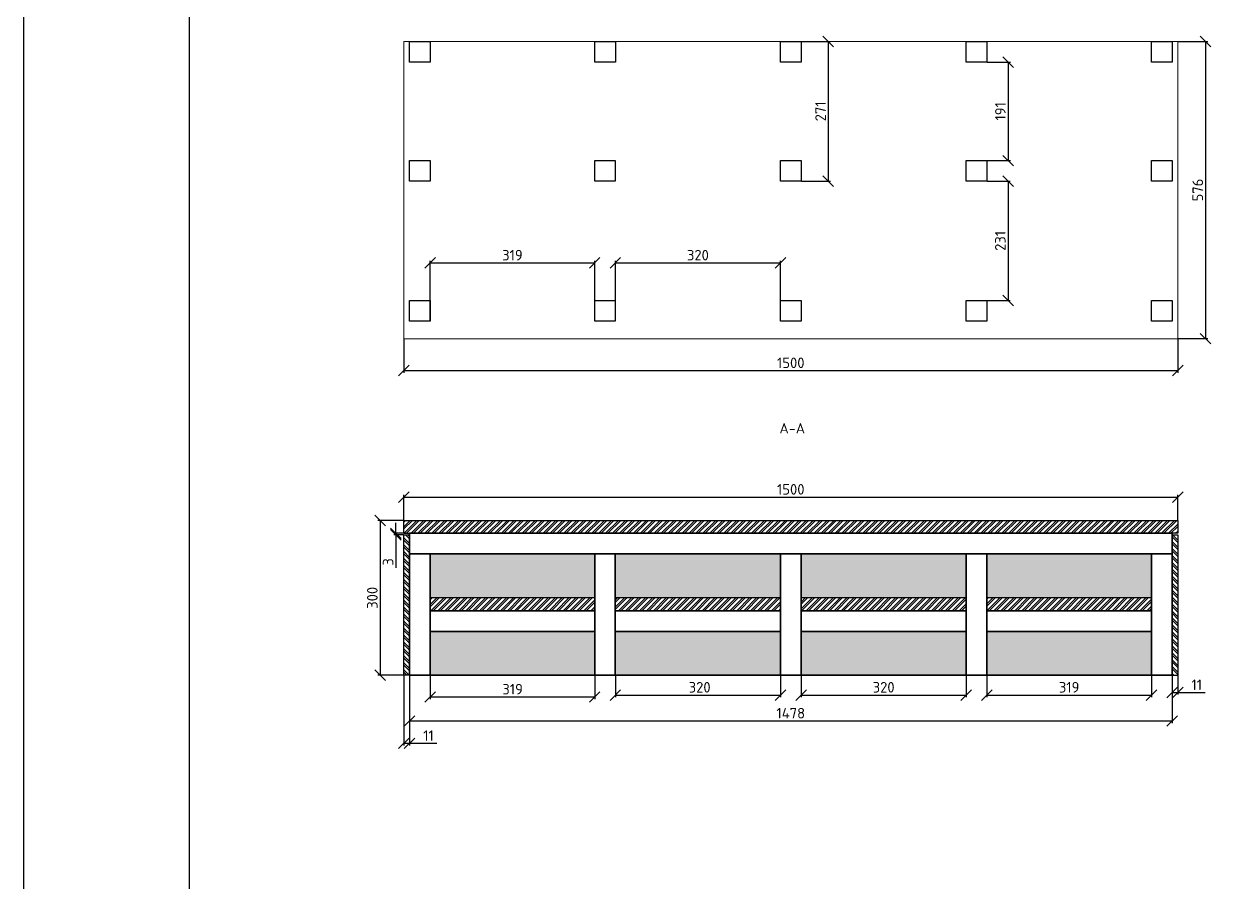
# Model space of a CAD drawing. Header units: millimetres. Extents: x 63961 to 279437, y 165795 to 374915.
# Drawn here: x 104018 to 106337, y 172571 to 174234 of the extents above; entities that cross this region are included whole.
import ezdxf

# ---------------------------------------------------------------- set-up
doc = ezdxf.new("R2010")
doc.units = ezdxf.units.MM
for name, color, linetype in [('Доска МПК 11х145х3000', 32, 'Continuous'), ('Заливка доски', 32, 'Continuous'), ('Рамка', 7, 'Continuous')]:
    doc.layers.add(name, color=color, linetype=linetype)
for name, color, linetype, lineweight in [('Профиль 40x40', 220, 'Continuous', 35), ('Размеры', 150, 'Continuous', 0), ('Ступень СМ305', 52, 'Continuous', 30)]:
    doc.layers.add(name, color=color, linetype=linetype, lineweight=lineweight)
doc.styles.get("Standard").update_dxf_attribs({"font": 'isocpeur.ttf'})
doc.dimstyles.new('Копия Аннотативный', dxfattribs={"dimscale": 0, "dimtxt": 20.5, "dimasz": 20.5, "dimexe": 4.25, "dimexo": 0.625, "dimgap": 4.625, "dimtad": 1, "dimtxsty": 'Standard', "dimblk": 'OBLIQUE', "dimcen": 20.5, "dimclrd": 256, "dimclrt": 256, "dimadec": 0, "dimazin": 0, "dimtfac": 1, "dimtmove": 0, "dimatfit": 3, "dimfxl": 1, "dimtfillclr": 4, "dimarcsym": 0})

# ---------------------------------------------------------------- blocks, each defined once
blk = doc.blocks.new('_Oblique')
at = {"color": 0, "linetype": 'ByBlock', "lineweight": -2}
blk.add_line((-0.5, -0.5), (0.5, 0.5), dxfattribs=at)
blk = doc.blocks.new('*D43')
at = {"layer": 'Defpoints', "color": 0, "transparency": 16777216}
for p in [(106254.5, 173317.1), (104754.5, 173272), (106254.5, 173272)]:
    blk.add_point(p, dxfattribs=at)
at = {"layer": 'Размеры', "color": 0, "lineweight": -2, "transparency": 16777216}
for p, q in [((104754.5, 173272.6), (104754.5, 173321.4)), ((106254.5, 173272.6), (106254.5, 173321.4))]:
    blk.add_line(p, q, dxfattribs=at)
at = {"layer": 'Размеры', "lineweight": -2, "transparency": 16777216}
blk.add_line((104754.5, 173317.1), (106254.5, 173317.1), dxfattribs=at)
at = {"layer": 'Размеры', "lineweight": -2, "transparency": 16777216, "xscale": 20.5, "yscale": 20.5, "zscale": 20.5, "rotation": 180}
blk.add_blockref('_Oblique', (104754.5, 173317.1), dxfattribs=at)
at = {"layer": 'Размеры', "lineweight": -2, "transparency": 16777216, "xscale": 20.5, "yscale": 20.5, "zscale": 20.5}
blk.add_blockref('_Oblique', (106254.5, 173317.1), dxfattribs=at)
at = {"layer": 'Размеры', "transparency": 16777216, "insert": (105504.5, 173332.2), "char_height": 20.5, "attachment_point": 5}
blk.add_mtext('1500', dxfattribs=at)
blk = doc.blocks.new('*D44')
at = {"layer": 'Defpoints', "color": 0, "transparency": 16777216}
for p in [(104754.5, 173272), (104708.6, 172972), (104754.5, 172972)]:
    blk.add_point(p, dxfattribs=at)
at = {"layer": 'Размеры', "color": 0, "lineweight": -2, "transparency": 16777216}
for p, q in [((104753.8, 173272), (104704.3, 173272)), ((104753.8, 172972), (104704.3, 172972))]:
    blk.add_line(p, q, dxfattribs=at)
at = {"layer": 'Размеры', "lineweight": -2, "transparency": 16777216}
blk.add_line((104708.6, 173272), (104708.6, 172972), dxfattribs=at)
at = {"layer": 'Размеры', "lineweight": -2, "transparency": 16777216, "xscale": 20.5, "yscale": 20.5, "zscale": 20.5}
for p, rotation in [((104708.6, 173272), 90), ((104708.6, 172972), 270)]:
    blk.add_blockref('_Oblique', p, dxfattribs=dict(at, rotation=rotation))
at = {"layer": 'Размеры', "transparency": 16777216, "insert": (104693.5, 173122), "char_height": 20.5, "attachment_point": 5, "rotation": 90}
blk.add_mtext('300', dxfattribs=at)
blk = doc.blocks.new('*D45')
at = {"layer": 'Defpoints', "color": 0, "transparency": 16777216}
for p in [(104754.5, 172972), (104765.5, 172972), (104765.5, 172840)]:
    blk.add_point(p, dxfattribs=at)
at = {"layer": 'Размеры', "color": 0, "lineweight": -2, "transparency": 16777216}
for p, q in [((104754.5, 172971.3), (104754.5, 172835.7)), ((104765.5, 172971.3), (104765.5, 172835.7))]:
    blk.add_line(p, q, dxfattribs=at)
at = {"layer": 'Размеры', "lineweight": -2, "transparency": 16777216}
for p, q in [((104754.5, 172840), (104765.5, 172840)), ((104765.5, 172840), (104818.7, 172840))]:
    blk.add_line(p, q, dxfattribs=at)
at = {"layer": 'Размеры', "lineweight": -2, "transparency": 16777216, "xscale": 20.5, "yscale": 20.5, "zscale": 20.5, "rotation": 180}
blk.add_blockref('_Oblique', (104754.5, 172840), dxfattribs=at)
at = {"layer": 'Размеры', "lineweight": -2, "transparency": 16777216, "xscale": 20.5, "yscale": 20.5, "zscale": 20.5}
blk.add_blockref('_Oblique', (104765.5, 172840), dxfattribs=at)
at = {"layer": 'Размеры', "transparency": 16777216, "insert": (104802.3, 172854.9), "char_height": 20.5, "attachment_point": 5}
blk.add_mtext('11', dxfattribs=at)
blk = doc.blocks.new('*D46')
at = {"layer": 'Defpoints', "color": 0, "transparency": 16777216}
for p in [(104754.5, 173247), (104739.2, 173244), (104754.5, 173244)]:
    blk.add_point(p, dxfattribs=at)
at = {"layer": 'Размеры', "color": 0, "lineweight": -2, "transparency": 16777216}
for p, q in [((104753.8, 173247), (104734.9, 173247)), ((104753.8, 173244), (104734.9, 173244))]:
    blk.add_line(p, q, dxfattribs=at)
at = {"layer": 'Размеры', "lineweight": -2, "transparency": 16777216}
for p, q in [((104739.2, 173247), (104739.2, 173267.5)), ((104739.2, 173247), (104739.2, 173244)), ((104739.2, 173244), (104739.2, 173180.3))]:
    blk.add_line(p, q, dxfattribs=at)
at = {"layer": 'Размеры', "lineweight": -2, "transparency": 16777216, "xscale": 20.5, "yscale": 20.5, "zscale": 20.5}
for p, rotation in [((104739.2, 173247), 270), ((104739.2, 173244), 90)]:
    blk.add_blockref('_Oblique', p, dxfattribs=dict(at, rotation=rotation))
at = {"layer": 'Размеры', "transparency": 16777216, "insert": (104724.1, 173191.6), "char_height": 20.5, "attachment_point": 5, "rotation": 90}
blk.add_mtext('3', dxfattribs=at)
blk = doc.blocks.new('*D47')
at = {"layer": 'Defpoints', "color": 0, "transparency": 16777216}
for p in [(106243.5, 172972), (106254.5, 172972), (106254.5, 172938.6)]:
    blk.add_point(p, dxfattribs=at)
at = {"layer": 'Размеры', "color": 0, "lineweight": -2, "transparency": 16777216}
for p, q in [((106243.5, 172971.3), (106243.5, 172934.3)), ((106254.5, 172971.3), (106254.5, 172934.3))]:
    blk.add_line(p, q, dxfattribs=at)
at = {"layer": 'Размеры', "lineweight": -2, "transparency": 16777216}
for p, q in [((106243.5, 172938.6), (106254.5, 172938.6)), ((106254.5, 172938.6), (106307.7, 172938.6))]:
    blk.add_line(p, q, dxfattribs=at)
at = {"layer": 'Размеры', "lineweight": -2, "transparency": 16777216, "xscale": 20.5, "yscale": 20.5, "zscale": 20.5, "rotation": 180}
blk.add_blockref('_Oblique', (106243.5, 172938.6), dxfattribs=at)
at = {"layer": 'Размеры', "lineweight": -2, "transparency": 16777216, "xscale": 20.5, "yscale": 20.5, "zscale": 20.5}
blk.add_blockref('_Oblique', (106254.5, 172938.6), dxfattribs=at)
at = {"layer": 'Размеры', "transparency": 16777216, "insert": (106291.3, 172953.5), "char_height": 20.5, "attachment_point": 5}
blk.add_mtext('11', dxfattribs=at)
blk = doc.blocks.new('*D48')
at = {"layer": 'Defpoints', "color": 0, "transparency": 16777216}
for p in [(104805.5, 172972), (105124.5, 172972), (105124.5, 172929.8)]:
    blk.add_point(p, dxfattribs=at)
at = {"layer": 'Размеры', "color": 0, "lineweight": -2, "transparency": 16777216}
for p, q in [((104805.5, 172971.3), (104805.5, 172925.5)), ((105124.5, 172971.3), (105124.5, 172925.5))]:
    blk.add_line(p, q, dxfattribs=at)
at = {"layer": 'Размеры', "lineweight": -2, "transparency": 16777216}
blk.add_line((104805.5, 172929.8), (105124.5, 172929.8), dxfattribs=at)
at = {"layer": 'Размеры', "lineweight": -2, "transparency": 16777216, "xscale": 20.5, "yscale": 20.5, "zscale": 20.5, "rotation": 180}
blk.add_blockref('_Oblique', (104805.5, 172929.8), dxfattribs=at)
at = {"layer": 'Размеры', "lineweight": -2, "transparency": 16777216, "xscale": 20.5, "yscale": 20.5, "zscale": 20.5}
blk.add_blockref('_Oblique', (105124.5, 172929.8), dxfattribs=at)
at = {"layer": 'Размеры', "transparency": 16777216, "insert": (104965.4, 172944.9), "char_height": 20.5, "attachment_point": 5}
blk.add_mtext('319', dxfattribs=at)
blk = doc.blocks.new('*D49')
at = {"layer": 'Defpoints', "color": 0, "transparency": 16777216}
for p in [(105164.5, 172972), (105484.5, 172972), (105484.5, 172933.5)]:
    blk.add_point(p, dxfattribs=at)
at = {"layer": 'Размеры', "color": 0, "lineweight": -2, "transparency": 16777216}
for p, q in [((105164.5, 172971.3), (105164.5, 172929.3)), ((105484.5, 172971.3), (105484.5, 172929.3))]:
    blk.add_line(p, q, dxfattribs=at)
at = {"layer": 'Размеры', "lineweight": -2, "transparency": 16777216}
blk.add_line((105164.5, 172933.5), (105484.5, 172933.5), dxfattribs=at)
at = {"layer": 'Размеры', "lineweight": -2, "transparency": 16777216, "xscale": 20.5, "yscale": 20.5, "zscale": 20.5, "rotation": 180}
blk.add_blockref('_Oblique', (105164.5, 172933.5), dxfattribs=at)
at = {"layer": 'Размеры', "lineweight": -2, "transparency": 16777216, "xscale": 20.5, "yscale": 20.5, "zscale": 20.5}
blk.add_blockref('_Oblique', (105484.5, 172933.5), dxfattribs=at)
at = {"layer": 'Размеры', "transparency": 16777216, "insert": (105327.9, 172948.6), "char_height": 20.5, "attachment_point": 5}
blk.add_mtext('320', dxfattribs=at)
blk = doc.blocks.new('*D25')
at = {"layer": 'Defpoints', "color": 0, "transparency": 16777216}
for p in [(105524.5, 172972), (105844.5, 172972), (105844.5, 172933.5)]:
    blk.add_point(p, dxfattribs=at)
at = {"layer": 'Размеры', "color": 0, "lineweight": -2, "transparency": 16777216}
for p, q in [((105524.5, 172971.3), (105524.5, 172929.3)), ((105844.5, 172971.3), (105844.5, 172929.3))]:
    blk.add_line(p, q, dxfattribs=at)
at = {"layer": 'Размеры', "lineweight": -2, "transparency": 16777216}
blk.add_line((105524.5, 172933.5), (105844.5, 172933.5), dxfattribs=at)
at = {"layer": 'Размеры', "lineweight": -2, "transparency": 16777216, "xscale": 20.5, "yscale": 20.5, "zscale": 20.5, "rotation": 180}
blk.add_blockref('_Oblique', (105524.5, 172933.5), dxfattribs=at)
at = {"layer": 'Размеры', "lineweight": -2, "transparency": 16777216, "xscale": 20.5, "yscale": 20.5, "zscale": 20.5}
blk.add_blockref('_Oblique', (105844.5, 172933.5), dxfattribs=at)
at = {"layer": 'Размеры', "transparency": 16777216, "insert": (105684.5, 172948.6), "char_height": 20.5, "attachment_point": 5}
blk.add_mtext('320', dxfattribs=at)
blk = doc.blocks.new('*D26')
at = {"layer": 'Defpoints', "color": 0, "transparency": 16777216}
for p in [(105884.5, 172972), (106203.5, 172972), (106203.5, 172933.5)]:
    blk.add_point(p, dxfattribs=at)
at = {"layer": 'Размеры', "color": 0, "lineweight": -2, "transparency": 16777216}
for p, q in [((105884.5, 172971.3), (105884.5, 172929.3)), ((106203.5, 172971.3), (106203.5, 172929.3))]:
    blk.add_line(p, q, dxfattribs=at)
at = {"layer": 'Размеры', "lineweight": -2, "transparency": 16777216}
blk.add_line((105884.5, 172933.5), (106203.5, 172933.5), dxfattribs=at)
at = {"layer": 'Размеры', "lineweight": -2, "transparency": 16777216, "xscale": 20.5, "yscale": 20.5, "zscale": 20.5, "rotation": 180}
blk.add_blockref('_Oblique', (105884.5, 172933.5), dxfattribs=at)
at = {"layer": 'Размеры', "lineweight": -2, "transparency": 16777216, "xscale": 20.5, "yscale": 20.5, "zscale": 20.5}
blk.add_blockref('_Oblique', (106203.5, 172933.5), dxfattribs=at)
at = {"layer": 'Размеры', "transparency": 16777216, "insert": (106044, 172948.6), "char_height": 20.5, "attachment_point": 5}
blk.add_mtext('319', dxfattribs=at)
blk = doc.blocks.new('*D29')
at = {"layer": 'Defpoints', "color": 0, "transparency": 16777216}
for p in [(105884.7, 174160.2), (105884.5, 173969.2), (105925.9, 173969.2)]:
    blk.add_point(p, dxfattribs=at)
at = {"layer": 'Размеры', "color": 0, "lineweight": -2, "transparency": 16777216}
for p, q in [((105885.3, 174160.2), (105930.1, 174160.2)), ((105885.1, 173969.2), (105930.1, 173969.2))]:
    blk.add_line(p, q, dxfattribs=at)
at = {"layer": 'Размеры', "lineweight": -2, "transparency": 16777216}
blk.add_line((105925.9, 174160.2), (105925.9, 173969.2), dxfattribs=at)
at = {"layer": 'Размеры', "lineweight": -2, "transparency": 16777216, "xscale": 20.5, "yscale": 20.5, "zscale": 20.5}
for p, rotation in [((105925.9, 174160.2), 90), ((105925.9, 173969.2), 270)]:
    blk.add_blockref('_Oblique', p, dxfattribs=dict(at, rotation=rotation))
at = {"layer": 'Размеры', "transparency": 16777216, "insert": (105910.8, 174064.7), "char_height": 20.5, "attachment_point": 5, "rotation": 90}
blk.add_mtext('191', dxfattribs=at)
blk = doc.blocks.new('*D30')
at = {"layer": 'Defpoints', "color": 0, "transparency": 16777216}
for p in [(105524.7, 174200.2), (105524.5, 173929.2), (105577.2, 173929.2)]:
    blk.add_point(p, dxfattribs=at)
at = {"layer": 'Размеры', "color": 0, "lineweight": -2, "transparency": 16777216}
for p, q in [((105525.3, 174200.2), (105581.5, 174200.2)), ((105525.1, 173929.2), (105581.5, 173929.2))]:
    blk.add_line(p, q, dxfattribs=at)
at = {"layer": 'Размеры', "lineweight": -2, "transparency": 16777216}
blk.add_line((105577.2, 174200.2), (105577.2, 173929.2), dxfattribs=at)
at = {"layer": 'Размеры', "lineweight": -2, "transparency": 16777216, "xscale": 20.5, "yscale": 20.5, "zscale": 20.5}
for p, rotation in [((105577.2, 174200.2), 90), ((105577.2, 173929.2), 270)]:
    blk.add_blockref('_Oblique', p, dxfattribs=dict(at, rotation=rotation))
at = {"layer": 'Размеры', "transparency": 16777216, "insert": (105562.3, 174064.7), "char_height": 20.5, "attachment_point": 5, "rotation": 90}
blk.add_mtext('271', dxfattribs=at)
blk = doc.blocks.new('*D31')
at = {"layer": 'Defpoints', "color": 0, "transparency": 16777216}
for p in [(105884.5, 173929.2), (105884.5, 173698.2), (105925.7, 173698.2)]:
    blk.add_point(p, dxfattribs=at)
at = {"layer": 'Размеры', "color": 0, "lineweight": -2, "transparency": 16777216}
for p, q in [((105885.1, 173929.2), (105929.9, 173929.2)), ((105885.1, 173698.2), (105929.9, 173698.2))]:
    blk.add_line(p, q, dxfattribs=at)
at = {"layer": 'Размеры', "lineweight": -2, "transparency": 16777216}
blk.add_line((105925.7, 173929.2), (105925.7, 173698.2), dxfattribs=at)
at = {"layer": 'Размеры', "lineweight": -2, "transparency": 16777216, "xscale": 20.5, "yscale": 20.5, "zscale": 20.5}
for p, rotation in [((105925.7, 173929.2), 90), ((105925.7, 173698.2), 270)]:
    blk.add_blockref('_Oblique', p, dxfattribs=dict(at, rotation=rotation))
at = {"layer": 'Размеры', "transparency": 16777216, "insert": (105910.6, 173813.7), "char_height": 20.5, "attachment_point": 5, "rotation": 90}
blk.add_mtext('231', dxfattribs=at)
blk = doc.blocks.new('*D32')
at = {"layer": 'Defpoints', "color": 0, "transparency": 16777216}
for p in [(105124.5, 173770.9), (104805.5, 173658.2), (105124.5, 173658.2)]:
    blk.add_point(p, dxfattribs=at)
at = {"layer": 'Размеры', "color": 0, "lineweight": -2, "transparency": 16777216}
for p, q in [((104805.5, 173658.8), (104805.5, 173775.2)), ((105124.5, 173658.8), (105124.5, 173775.2))]:
    blk.add_line(p, q, dxfattribs=at)
at = {"layer": 'Размеры', "lineweight": -2, "transparency": 16777216}
blk.add_line((104805.5, 173770.9), (105124.5, 173770.9), dxfattribs=at)
at = {"layer": 'Размеры', "lineweight": -2, "transparency": 16777216, "xscale": 20.5, "yscale": 20.5, "zscale": 20.5, "rotation": 180}
blk.add_blockref('_Oblique', (104805.5, 173770.9), dxfattribs=at)
at = {"layer": 'Размеры', "lineweight": -2, "transparency": 16777216, "xscale": 20.5, "yscale": 20.5, "zscale": 20.5}
blk.add_blockref('_Oblique', (105124.5, 173770.9), dxfattribs=at)
at = {"layer": 'Размеры', "transparency": 16777216, "insert": (104965, 173786), "char_height": 20.5, "attachment_point": 5}
blk.add_mtext('319', dxfattribs=at)
blk = doc.blocks.new('*D33')
at = {"layer": 'Defpoints', "color": 0, "transparency": 16777216}
for p in [(105484.5, 173770.9), (105164.5, 173698.2), (105484.5, 173698.2)]:
    blk.add_point(p, dxfattribs=at)
at = {"layer": 'Размеры', "color": 0, "lineweight": -2, "transparency": 16777216}
for p, q in [((105164.5, 173698.8), (105164.5, 173775.2)), ((105484.5, 173698.8), (105484.5, 173775.2))]:
    blk.add_line(p, q, dxfattribs=at)
at = {"layer": 'Размеры', "lineweight": -2, "transparency": 16777216}
blk.add_line((105164.5, 173770.9), (105484.5, 173770.9), dxfattribs=at)
at = {"layer": 'Размеры', "lineweight": -2, "transparency": 16777216, "xscale": 20.5, "yscale": 20.5, "zscale": 20.5, "rotation": 180}
blk.add_blockref('_Oblique', (105164.5, 173770.9), dxfattribs=at)
at = {"layer": 'Размеры', "lineweight": -2, "transparency": 16777216, "xscale": 20.5, "yscale": 20.5, "zscale": 20.5}
blk.add_blockref('_Oblique', (105484.5, 173770.9), dxfattribs=at)
at = {"layer": 'Размеры', "transparency": 16777216, "insert": (105324.5, 173786), "char_height": 20.5, "attachment_point": 5}
blk.add_mtext('320', dxfattribs=at)
blk = doc.blocks.new('*D36')
at = {"layer": 'Defpoints', "color": 0, "transparency": 16777216}
for p in [(104765.5, 172972), (106243.5, 172972), (106243.5, 172883.3)]:
    blk.add_point(p, dxfattribs=at)
at = {"layer": 'Размеры', "color": 0, "lineweight": -2, "transparency": 16777216}
for p, q in [((104765.5, 172971.3), (104765.5, 172879.1)), ((106243.5, 172971.3), (106243.5, 172879.1))]:
    blk.add_line(p, q, dxfattribs=at)
at = {"layer": 'Размеры', "lineweight": -2, "transparency": 16777216}
blk.add_line((104765.5, 172883.3), (106243.5, 172883.3), dxfattribs=at)
at = {"layer": 'Размеры', "lineweight": -2, "transparency": 16777216, "xscale": 20.5, "yscale": 20.5, "zscale": 20.5, "rotation": 180}
blk.add_blockref('_Oblique', (104765.5, 172883.3), dxfattribs=at)
at = {"layer": 'Размеры', "lineweight": -2, "transparency": 16777216, "xscale": 20.5, "yscale": 20.5, "zscale": 20.5}
blk.add_blockref('_Oblique', (106243.5, 172883.3), dxfattribs=at)
at = {"layer": 'Размеры', "transparency": 16777216, "insert": (105504.5, 172898.4), "char_height": 20.5, "attachment_point": 5}
blk.add_mtext('1478', dxfattribs=at)
blk = doc.blocks.new('*D50')
at = {"layer": 'Defpoints', "color": 0, "transparency": 16777216}
for p in [(106254.5, 174200.2), (106254.5, 173624.2), (106308.4, 173624.2)]:
    blk.add_point(p, dxfattribs=at)
at = {"layer": 'Размеры', "color": 0, "lineweight": -2, "transparency": 16777216}
for p, q in [((106255.1, 174200.2), (106312.7, 174200.2)), ((106255.1, 173624.2), (106312.7, 173624.2))]:
    blk.add_line(p, q, dxfattribs=at)
at = {"layer": 'Размеры', "lineweight": -2, "transparency": 16777216}
blk.add_line((106308.4, 174200.2), (106308.4, 173624.2), dxfattribs=at)
at = {"layer": 'Размеры', "lineweight": -2, "transparency": 16777216, "xscale": 20.5, "yscale": 20.5, "zscale": 20.5}
for p, rotation in [((106308.4, 174200.2), 90), ((106308.4, 173624.2), 270)]:
    blk.add_blockref('_Oblique', p, dxfattribs=dict(at, rotation=rotation))
at = {"layer": 'Размеры', "transparency": 16777216, "insert": (106293.3, 173912.2), "char_height": 20.5, "attachment_point": 5, "rotation": 90}
blk.add_mtext('576', dxfattribs=at)
blk = doc.blocks.new('*D51')
at = {"layer": 'Defpoints', "color": 0, "transparency": 16777216}
for p in [(104754.5, 173624.2), (106254.5, 173624.2), (106254.5, 173562.3)]:
    blk.add_point(p, dxfattribs=at)
at = {"layer": 'Размеры', "color": 0, "lineweight": -2, "transparency": 16777216}
for p, q in [((104754.5, 173623.5), (104754.5, 173558)), ((106254.5, 173623.5), (106254.5, 173558))]:
    blk.add_line(p, q, dxfattribs=at)
at = {"layer": 'Размеры', "lineweight": -2, "transparency": 16777216}
blk.add_line((104754.5, 173562.3), (106254.5, 173562.3), dxfattribs=at)
at = {"layer": 'Размеры', "lineweight": -2, "transparency": 16777216, "xscale": 20.5, "yscale": 20.5, "zscale": 20.5, "rotation": 180}
blk.add_blockref('_Oblique', (104754.5, 173562.3), dxfattribs=at)
at = {"layer": 'Размеры', "lineweight": -2, "transparency": 16777216, "xscale": 20.5, "yscale": 20.5, "zscale": 20.5}
blk.add_blockref('_Oblique', (106254.5, 173562.3), dxfattribs=at)
at = {"layer": 'Размеры', "transparency": 16777216, "insert": (105504.5, 173577.4), "char_height": 20.5, "attachment_point": 5}
blk.add_mtext('1500', dxfattribs=at)

msp = doc.modelspace()

# ---------------------------------------------------------------- hatches: boundary and pattern name
at = {"layer": 'Заливка доски'}
h = msp.add_hatch(dxfattribs=at)
h.set_pattern_fill('ANSI32', color=256, angle=90)
h.paths.add_polyline_path([(104765.469, 173243.952), (104754.469, 173243.952), (104754.469, 172971.952), (104765.469, 172971.952)])
h.paths.add_polyline_path([(106254.469, 173243.952), (106243.469, 173243.952), (106243.469, 172971.952), (106254.469, 172971.952)])
h.paths.add_polyline_path([(106993.256, 174900.297), (107795.671, 174900.297), (107795.671, 174941.511), (106993.256, 174941.511)], flags=9)
h.paths.add_polyline_path([(106990.243, 175484.116), (107792.658, 175484.116), (107792.658, 175525.331), (106990.243, 175525.331)], flags=9)
h.paths.add_polyline_path([(105703.941, 170385.078), (108384.923, 170385.078), (108384.923, 170804.551), (105703.941, 170804.551)], flags=9)
h.paths.add_polyline_path([(105720.086, 170083.213), (105799.431, 170083.213), (105799.431, 170144.195), (105720.086, 170144.195)], flags=9)
h.paths.add_polyline_path([(108459.569, 169649.009), (108640.423, 169649.009), (108640.423, 169734.785), (108459.569, 169734.785)], flags=9)
h.paths.add_polyline_path([(107068.373, 169920.708), (108392.127, 169920.708), (108392.127, 170094.438), (107068.373, 170094.438)], flags=9)
h.paths.add_polyline_path([(107970.16, 169645.573), (108050.34, 169645.573), (108050.34, 169729.573), (107970.16, 169729.573)], flags=9)
h.paths.add_polyline_path([(106977.208, 169621.74), (107683.292, 169621.74), (107683.292, 169736.788), (106977.208, 169736.788)], flags=9)
h.paths.add_polyline_path([(108042.777, 169340.187), (108512.395, 169340.187), (108512.395, 169417.909), (108042.777, 169417.909)], flags=9)
h.paths.add_polyline_path([(106610.12, 169576.679), (106770.379, 169576.679), (106770.379, 169637.948), (106610.12, 169637.948)], flags=9)
h.paths.add_polyline_path([(106610.12, 169656.679), (106770.379, 169656.679), (106770.379, 169717.948), (106610.12, 169717.948)], flags=9)
h.paths.add_polyline_path([(106025.103, 169573.836), (106345.173, 169573.836), (106345.173, 169628.72), (106025.103, 169628.72)], flags=9)
h.paths.add_polyline_path([(106022.604, 169641.343), (106341.091, 169641.343), (106341.091, 169711.219), (106022.604, 169711.219)], flags=9)
h.paths.add_polyline_path([(105187.62, 175487.311), (105743.063, 175487.311), (105743.063, 175528.526), (105187.62, 175528.526)], flags=9)
h.paths.add_polyline_path([(105237.395, 174998.596), (105792.265, 174998.596), (105792.265, 175039.81), (105237.395, 175039.81)], flags=9)
h.paths.add_polyline_path([(107029.518, 174011.252), (107058.153, 174011.252), (107058.153, 174052.466), (107029.518, 174052.466)], flags=9)
h.paths.add_polyline_path([(106769.546, 174155.525), (106798.468, 174155.525), (106798.468, 174196.739), (106769.546, 174196.739)], flags=9)
h.paths.add_polyline_path([(107275.268, 174155.525), (107304.191, 174155.525), (107304.191, 174196.739), (107275.268, 174196.739)], flags=9)
h.paths.add_polyline_path([(107520.652, 174011.252), (107549.287, 174011.252), (107549.287, 174052.466), (107520.652, 174052.466)], flags=9)
h.paths.add_polyline_path([(105237.995, 174257.073), (105792.265, 174257.073), (105792.265, 174298.287), (105237.995, 174298.287)], flags=9)
h.paths.add_polyline_path([(107597.8, 173953.924), (107626.136, 173953.924), (107626.136, 173995.139), (107597.8, 173995.139)], flags=9)
h.paths.add_polyline_path([(106617.763, 173955.32), (106646.099, 173955.32), (106646.099, 173996.534), (106617.763, 173996.534)], flags=9)
h.paths.add_polyline_path([(106415.915, 172985.499), (106561.229, 172985.499), (106561.229, 173023.95), (106415.915, 173023.95)], flags=9)
h.paths.add_polyline_path([(106415.915, 173133.426), (106561.229, 173133.426), (106561.229, 173171.877), (106415.915, 173171.877)], flags=9)
h.paths.add_polyline_path([(106415.915, 173285.499), (106561.229, 173285.499), (106561.229, 173323.95), (106415.915, 173323.95)], flags=9)
h.paths.add_polyline_path([(106817.433, 173744.139), (106846.151, 173744.139), (106846.151, 173785.353), (106817.433, 173785.353)], flags=9)
h.paths.add_polyline_path([(106814.183, 174355.13), (106842.901, 174355.13), (106842.901, 174396.345), (106814.183, 174396.345)], flags=9)
h.paths.add_polyline_path([(105381.883, 173429.597), (105537.176, 173429.597), (105537.176, 173470.811), (105381.883, 173470.811)], flags=9)
h.paths.add_polyline_path([(107378.716, 173349.692), (107474.419, 173349.692), (107474.419, 173390.906), (107378.716, 173390.906)], flags=9)
h.paths.add_polyline_path([(106933.479, 173346.201), (107029.181, 173346.201), (107029.181, 173387.415), (106933.479, 173387.415)], flags=9)
h.paths.add_polyline_path([(107108.394, 174317.702), (107251.586, 174317.702), (107251.586, 174357.238), (107108.394, 174357.238)], flags=9)
h.paths.add_polyline_path([(107675.317, 173913.703), (107820.631, 173913.703), (107820.631, 173952.155), (107675.317, 173952.155)], flags=9)
h.paths.add_polyline_path([(107675.317, 174061.63), (107820.631, 174061.63), (107820.631, 174100.081), (107675.317, 174100.081)], flags=9)
h.paths.add_polyline_path([(107675.317, 174213.703), (107820.631, 174213.703), (107820.631, 174252.155), (107675.317, 174252.155)], flags=9)
h.paths.add_polyline_path([(108357.089, 169499.188), (108543.411, 169499.188), (108543.411, 169555.33), (108357.089, 169555.33)], flags=9)
h.paths.add_polyline_path([(107985.04, 169499.188), (108115.459, 169499.188), (108115.459, 169555.33), (107985.04, 169555.33)], flags=9)
h.paths.add_polyline_path([(108426.706, 169819), (108665.793, 169819), (108665.793, 169876.421), (108426.706, 169876.421)], flags=9)
h.paths.add_polyline_path([(108181.191, 169819.22), (108351.309, 169819.22), (108351.309, 169875.323), (108181.191, 169875.323)], flags=9)
h.paths.add_polyline_path([(107950.751, 169819.188), (108069.749, 169819.188), (108069.749, 169875.33), (107950.751, 169875.33)], flags=9)
h.paths.add_polyline_path([(106630.146, 170054.241), (106750.354, 170054.241), (106750.354, 170113.439), (106630.146, 170113.439)], flags=9)
h.paths.add_polyline_path([(106420.755, 170055.36), (106559.745, 170055.36), (106559.745, 170113.215), (106420.755, 170113.215)], flags=9)
h.paths.add_polyline_path([(106077.704, 170051.813), (106294.796, 170051.813), (106294.796, 170113.925), (106077.704, 170113.925)], flags=9)
h.paths.add_polyline_path([(105865.546, 170062.89), (105978.954, 170062.89), (105978.954, 170111.709), (105865.546, 170111.709)], flags=9)
h.paths.add_polyline_path([(105730.228, 170062.918), (105842.272, 170062.918), (105842.272, 170111.704), (105730.228, 170111.704)], flags=9)
h.paths.add_polyline_path([(105752.924, 169253.745), (105869.374, 169253.745), (105869.374, 169309.698), (105752.924, 169309.698)], flags=9)
h.paths.add_polyline_path([(105750.496, 169321.602), (105985.591, 169321.602), (105985.591, 169392.127), (105750.496, 169392.127)], flags=9)
h.paths.add_polyline_path([(105750.496, 169481.602), (105979.868, 169481.602), (105979.868, 169552.127), (105750.496, 169552.127)], flags=9)
h.paths.add_polyline_path([(105750.496, 169561.602), (105909.732, 169561.602), (105909.732, 169632.127), (105750.496, 169632.127)], flags=9)
h.paths.add_polyline_path([(105750.276, 169641.382), (105961.587, 169641.382), (105961.587, 169713.225), (105750.276, 169713.225)], flags=9)
at = {"layer": 'Заливка доски', "true_color": 0xfff5e1}
h = msp.add_hatch(color=7, dxfattribs=at)
h.dxf.hatch_style = 1
h.paths.add_polyline_path([(105124.469, 173056.95), (104805.469, 173056.95), (104805.469, 172971.952), (105124.469, 172971.952)])
h.paths.add_polyline_path([(105484.469, 173056.95), (105164.469, 173056.95), (105164.469, 172971.952), (105484.469, 172971.952)])
h.paths.add_polyline_path([(105844.469, 173056.95), (105524.469, 173056.95), (105524.469, 172971.952), (105844.469, 172971.952)])
h.paths.add_polyline_path([(106203.469, 173056.95), (105884.469, 173056.95), (105884.469, 172971.952), (106203.469, 172971.952)])
h.paths.add_polyline_path([(106203.469, 173206.952), (105884.469, 173206.952), (105884.469, 173121.95), (106203.469, 173121.95)])
h.paths.add_polyline_path([(105844.469, 173206.952), (105564.469, 173206.952), (105524.469, 173206.952), (105524.469, 173121.95), (105844.469, 173121.95)])
h.paths.add_polyline_path([(105484.469, 173206.952), (105164.469, 173206.952), (105164.469, 173121.95), (105484.469, 173121.95)])
h.paths.add_polyline_path([(105124.469, 173206.952), (104805.469, 173206.952), (104805.469, 173121.95), (105124.469, 173121.95)])
at = {"layer": 'Ступень СМ305'}
h = msp.add_hatch(dxfattribs=at)
h.set_pattern_fill('ANSI32', color=256, angle=180)
h.set_pattern_definition([(225, (3381.5615, -11297.189), (6.7351921, -6.7351921), []), (225, (3377.071, -11297.189), (6.7351921, -6.7351921), [])])
h.paths.add_polyline_path([(106254.469, 173271.952), (104754.469, 173271.952), (104754.469, 173246.952), (104765.469, 173246.952), (106243.469, 173246.952), (106254.469, 173246.952)])
h.paths.add_polyline_path([(105844.469, 173121.95), (105524.469, 173121.95), (105524.469, 173096.95), (105844.469, 173096.95)])
h.paths.add_polyline_path([(106203.469, 173121.95), (105884.469, 173121.95), (105884.469, 173096.95), (106203.469, 173096.95)])
h.paths.add_polyline_path([(105484.469, 173121.95), (105164.469, 173121.95), (105164.469, 173096.95), (105484.469, 173096.95)])
h.paths.add_polyline_path([(105124.469, 173121.95), (104805.469, 173121.95), (104805.469, 173096.95), (105124.469, 173096.95)])

# ---------------------------------------------------------------- linework, layer by layer
at = {"lineweight": 30}
for points in [[(104765.657, 174200.156), (104805.657, 174200.156), (104805.657, 174160.156), (104765.657, 174160.156)], [(105124.657, 174200.156), (105164.657, 174200.156), (105164.657, 174160.156), (105124.657, 174160.156)], [(105484.657, 174200.156), (105524.657, 174200.156), (105524.657, 174160.156), (105484.657, 174160.156)], [(105844.657, 174200.156), (105884.657, 174200.156), (105884.657, 174160.156), (105844.657, 174160.156)], [(106203.657, 174200.156), (106243.657, 174200.156), (106243.657, 174160.156), (106203.657, 174160.156)], [(104765.469, 173969.156), (104805.469, 173969.156), (104805.469, 173929.156), (104765.469, 173929.156)], [(105124.469, 173969.156), (105164.469, 173969.156), (105164.469, 173929.156), (105124.469, 173929.156)], [(105484.469, 173969.156), (105524.469, 173969.156), (105524.469, 173929.156), (105484.469, 173929.156)], [(105844.469, 173969.156), (105884.469, 173969.156), (105884.469, 173929.156), (105844.469, 173929.156)], [(106203.469, 173969.156), (106243.469, 173969.156), (106243.469, 173929.156), (106203.469, 173929.156)], [(104765.469, 173698.156), (104805.469, 173698.156), (104805.469, 173658.156), (104765.469, 173658.156)], [(105124.469, 173698.156), (105164.469, 173698.156), (105164.469, 173658.156), (105124.469, 173658.156)], [(105484.469, 173698.156), (105524.469, 173698.156), (105524.469, 173658.156), (105484.469, 173658.156)], [(105844.469, 173698.156), (105884.469, 173698.156), (105884.469, 173658.156), (105844.469, 173658.156)], [(106203.469, 173698.156), (106243.469, 173698.156), (106243.469, 173658.156), (106203.469, 173658.156)]]:
    msp.add_lwpolyline(points, close=True, dxfattribs=at)
at = {"layer": 'Доска МПК 11х145х3000'}
for p, q in [((106243.469, 173246.952), (106243.469, 173243.952)), ((104754.469, 172971.952), (104754.469, 173243.952)), ((104754.469, 173243.952), (104765.469, 173243.952)), ((106243.469, 173243.952), (106254.469, 173243.952)), ((106254.469, 173243.952), (106254.469, 172971.952))]:
    msp.add_line(p, q, dxfattribs=at)
at = {"layer": 'Заливка доски'}
for p, q in [((104765.469, 172971.952), (104754.469, 172971.952)), ((106243.469, 172971.952), (106254.469, 172971.952))]:
    msp.add_line(p, q, dxfattribs=at)
at = {"layer": 'Профиль 40x40'}
for p, q in [((104765.469, 173246.952), (106243.469, 173246.952)), ((106243.469, 173246.952), (106243.469, 172971.952)), ((104765.469, 173206.952), (106243.469, 173206.952)), ((105124.469, 173096.95), (104805.469, 173096.95)), ((105484.469, 173096.95), (105164.469, 173096.95)), ((105844.469, 173096.95), (105524.469, 173096.95)), ((106203.469, 173096.95), (105884.469, 173096.95)), ((105124.469, 173056.95), (104805.469, 173056.95)), ((105484.469, 173056.95), (105164.469, 173056.95)), ((105844.469, 173056.95), (105524.469, 173056.95)), ((106203.469, 173056.95), (105884.469, 173056.95)), ((104765.469, 172971.952), (106243.469, 172971.952))]:
    msp.add_line(p, q, dxfattribs=at)
for points in [[(104765.469, 172971.952), (104765.469, 173246.952), (106243.469, 173246.952), (106243.469, 172971.952)], [(105109.469, 173246.952), (105149.469, 173246.952)], [(105484.469, 173246.952), (105524.469, 173246.952)], [(105859.469, 173246.952), (105899.469, 173246.952)], [(104805.469, 173206.952), (104805.469, 172971.952)], [(105124.469, 172971.952), (105124.469, 173206.952)], [(105164.469, 173206.952), (105164.469, 172971.952)], [(105484.469, 172971.952), (105484.469, 173206.952)], [(105524.469, 173206.952), (105524.469, 172971.952)], [(105844.469, 172971.952), (105844.469, 173206.952)], [(105884.469, 173206.952), (105884.469, 172971.952)], [(106203.469, 172971.952), (106203.469, 173206.952)]]:
    msp.add_lwpolyline(points, dxfattribs=at)
at = {"layer": 'Размеры'}
msp.add_line((105884.469, 173206.952), (105564.469, 173206.952), dxfattribs=at)
msp.add_lwpolyline([(104754.469, 174200.156), (106254.469, 174200.156), (106254.469, 173624.156), (104754.469, 173624.156)], close=True, dxfattribs=at)
at = {"layer": 'Рамка'}
for points in [[(108770.25, 175887.573), (108770.25, 169167.573), (104018.25, 169167.573), (104018.25, 175887.573)], [(108690.25, 175807.573), (104338.25, 175807.573), (104338.25, 169247.573), (108690.25, 169247.573)]]:
    msp.add_lwpolyline(points, close=True, dxfattribs=at)
at = {"layer": 'Ступень СМ305'}
for p, q in [((104754.469, 173246.952), (104754.469, 173271.952)), ((104754.469, 173271.952), (106254.469, 173271.952)), ((106254.469, 173271.952), (106254.469, 173246.952)), ((104754.469, 173246.952), (104765.469, 173246.952)), ((106254.469, 173246.952), (106243.469, 173246.952)), ((105124.469, 173121.95), (104805.469, 173121.95)), ((105484.469, 173121.95), (105164.469, 173121.95)), ((105844.469, 173121.95), (105524.469, 173121.95)), ((106203.469, 173121.95), (105884.469, 173121.95))]:
    msp.add_line(p, q, dxfattribs=at)

# ---------------------------------------------------------------- texts
at = {"layer": 'Размеры', "color": 7, "ltscale": 1.5, "insert": (105532.176, 173460.518), "char_height": 20, "attachment_point": 3}
msp.add_mtext('А-А', dxfattribs=at)

# ---------------------------------------------------------------- dimensions: what is measured, and where the dimension line sits
at = {"layer": 'Размеры'}
for base, p1, p2, picture, middle in [((105577.225, 173929.156), (105524.657, 174200.156), (105524.469, 173929.156), '*D30', (105562.308, 174064.656)), ((106308.4, 173624.156), (106254.469, 174200.156), (106254.469, 173624.156), '*D50', (106293.308, 173912.156)), ((105925.859, 173969.156), (105884.657, 174160.156), (105884.469, 173969.156), '*D29', (105910.767, 174064.656)), ((105925.671, 173698.156), (105884.469, 173929.156), (105884.469, 173698.156), '*D31', (105910.572, 173813.656)), ((104708.56, 172971.952), (104754.469, 173271.952), (104754.469, 172971.952), '*D44', (104693.462, 173121.952)), ((104739.168, 173243.952), (104754.469, 173246.952), (104754.469, 173243.952), '*D46', (104724.069, 173191.614))]:
    dim = msp.add_linear_dim(base=base, p1=p1, p2=p2, angle=90, dimstyle='Копия Аннотативный', dxfattribs=at)
    dim.commit()
    dim.dimension.update_dxf_attribs({"geometry": picture, "text_midpoint": middle})
for base, p1, p2, picture, middle in [((105124.469, 173770.93), (104805.469, 173658.156), (105124.469, 173658.156), '*D32', (104964.969, 173786.029)), ((105484.469, 173770.93), (105164.469, 173698.156), (105484.469, 173698.156), '*D33', (105324.469, 173786.029)), ((106254.469, 173562.278), (104754.469, 173624.156), (106254.469, 173624.156), '*D51', (105504.469, 173577.37)), ((106254.469, 173317.101), (104754.469, 173271.952), (106254.469, 173271.952), '*D43', (105504.469, 173332.193)), ((106243.469, 172883.306), (104765.469, 172971.952), (106243.469, 172971.952), '*D36', (105504.469, 172898.398)), ((105844.469, 172933.533), (105524.469, 172971.952), (105844.469, 172971.952), '*D25', (105684.469, 172948.632)), ((106203.469, 172933.533), (105884.469, 172971.952), (106203.469, 172971.952), '*D26', (106043.969, 172948.632)), ((106254.469, 172938.566), (106243.469, 172971.952), (106254.469, 172971.952), '*D47', (106291.333, 172953.483))]:
    dim = msp.add_linear_dim(base=base, p1=p1, p2=p2, dimstyle='Копия Аннотативный', dxfattribs=at)
    dim.commit()
    dim.dimension.update_dxf_attribs({"geometry": picture, "text_midpoint": middle})
for base, p1, p2, picture, middle in [((104765.469, 172839.961), (104754.469, 172971.952), (104765.469, 172971.952), '*D45', (104802.333, 172839.961)), ((105124.469, 172929.783), (104805.469, 172971.952), (105124.469, 172971.952), '*D48', (104965.413, 172929.783)), ((105484.469, 172933.533), (105164.469, 172971.952), (105484.469, 172971.952), '*D49', (105327.934, 172933.533))]:
    dim = msp.add_linear_dim(base=base, p1=p1, p2=p2, dimstyle='Копия Аннотативный', dxfattribs=at)
    dim.commit()
    dim.dimension.update_dxf_attribs({"geometry": picture, "text_midpoint": middle, "dimtype": 160})

doc.saveas('drawing.dxf')
